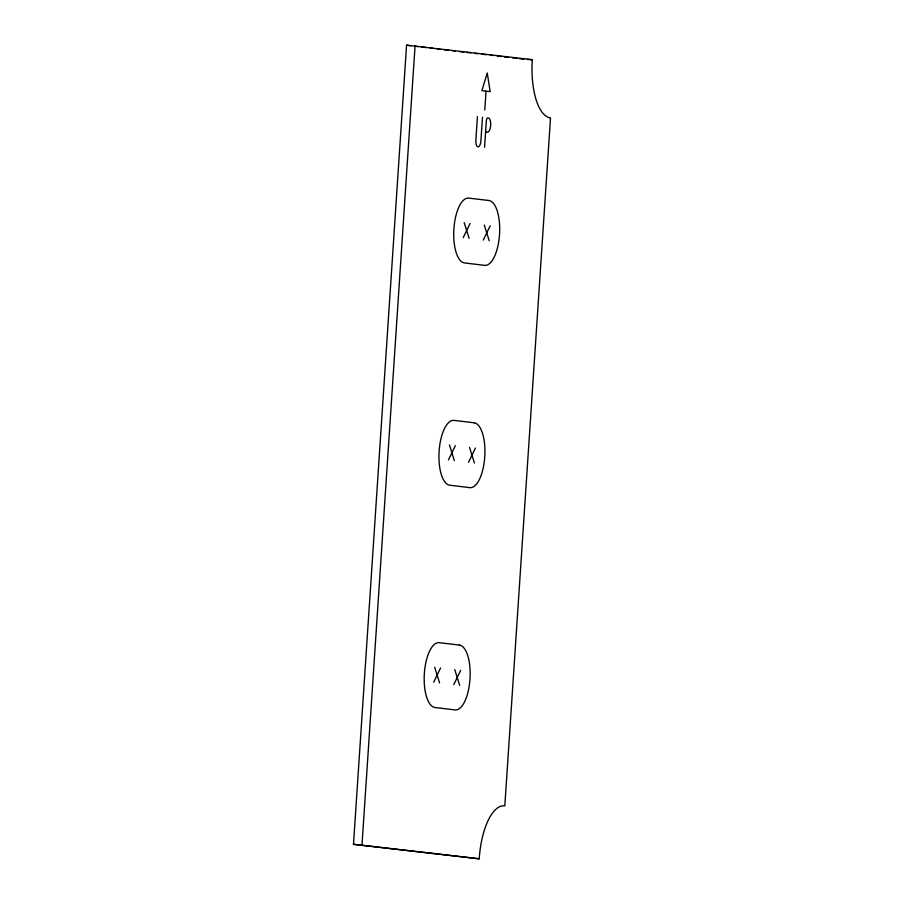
<?xml version="1.0" encoding="UTF-8"?>
<svg xmlns="http://www.w3.org/2000/svg" width="904" height="904" viewBox="0 0 904 904"><rect width="100%" height="100%" fill="white"/><g stroke="black" fill="none" stroke-linecap="round" stroke-linejoin="round"><path stroke-width="1.36" d="M353.487 844.313L406.563 45.2L532.298 59.687A55.709 22.024 -86.8 0 0 550.513 117.882L504.816 805.848A55.709 22.024 -86.8 0 0 479.222 858.8L353.487 844.313L479.222 858.8M362.007 844.788L415.083 45.686M477.425 116.616L475.866 140.165A6.418 2.542 -86.8 0 0 477.967 146.877A6.418 2.542 -86.8 0 0 480.917 140.775L482.487 117.215M484.781 110.028L486.036 91.157L490.171 91.643L487.245 72.975L481.9 90.66L485.742 91.112M484.567 147.341L486.307 121.181A3.48 1.379 -86.8 0 1 487.911 117.87L488.341 117.915A7.164 2.836 -86.8 0 1 490.68 125.396A7.164 2.836 -86.8 0 1 487.392 132.199L485.889 132.018M463.21 237.65L470.103 223.401M483.301 240.057L490.194 225.797M448.452 459.933L455.345 445.683M468.532 462.339L475.425 448.079M433.683 682.215L440.576 667.966M453.763 684.622L460.656 670.361M527.427 59.415L532.298 59.687M406.563 45.2L410.755 45.697M414.936 46.206L417.727 46.533M421.919 47.031L426.1 47.539M430.281 48.036L433.072 48.364M437.265 48.872L440.056 49.2M444.237 49.697L448.429 50.206M452.61 50.703L455.401 51.042M459.594 51.539L463.775 52.036M466.566 52.375L470.758 52.873M474.939 53.37L477.73 53.709M481.922 54.206L486.103 54.703M490.284 55.212L493.075 55.539M497.268 56.037L501.449 56.545M504.24 56.873L508.432 57.37M512.613 57.879L516.805 58.376M519.597 58.703L523.778 59.212M484.295 225.096L489.2 240.758M464.204 222.689L469.108 238.362M469.526 447.378L474.43 463.04M449.446 444.971L454.35 460.644M454.757 669.661L459.673 685.322M434.677 667.254L439.581 682.927M488.894 200.507L468.814 198.112A32.499 12.848 -86.8 0 0 453.876 228.994A32.499 12.848 -86.8 0 0 464.509 262.94L484.589 265.347A32.499 12.848 -86.8 0 0 499.528 234.452A32.499 12.848 -86.8 0 0 488.894 200.507M474.137 422.789L454.045 420.394A32.499 12.848 -86.8 0 0 439.118 451.277A32.499 12.848 -86.8 0 0 449.74 485.222L469.82 487.629A32.499 12.848 -86.8 0 0 484.759 456.735A32.499 12.848 -86.8 0 0 474.137 422.789M459.368 645.072L439.287 642.676A32.499 12.848 -86.8 0 0 424.349 673.559A32.499 12.848 -86.8 0 0 434.982 707.504L455.062 709.911A32.499 12.848 -86.8 0 0 469.99 679.017A32.499 12.848 -86.8 0 0 459.368 645.072"/></g></svg>
